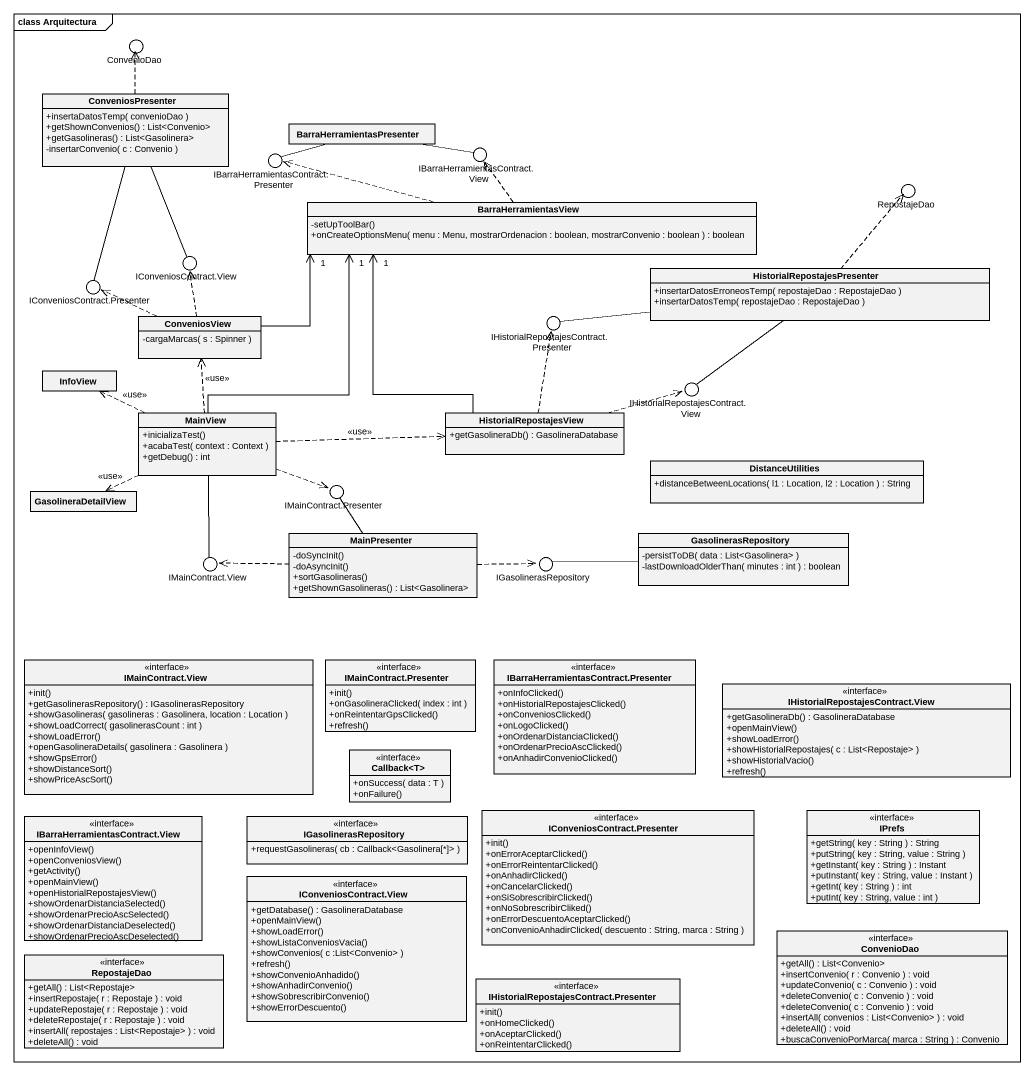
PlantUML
@startuml
mainframe class Arquitectura
allowmixing
hide circle
hide empty members
skinparam classAttributeIconSize 0
() ConvenioDao
class ConveniosPresenter {
  +insertaDatosTemp( convenioDao )
  +getShownConvenios() : List<Convenio>
  +getGasolineras() : List<Gasolinera>
  -insertarConvenio( c : Convenio )
}
class BarraHerramientasPresenter
() "IBarraHerramientasContract.Presenter" as IBarraHerramientasContract
() "IBarraHerramientasContract.View" as IBarraHerramientasContract_2
class BarraHerramientasView {
  -setUpToolBar()
  +onCreateOptionsMenu( menu : Menu, mostrarOrdenacion : boolean, mostrarConvenio : boolean ) : boolean
}
() RepostajeDao
() "IConveniosContract.Presenter" as IConveniosContract_Presenter
() "IConveniosContract.View" as IConveniosContract_View
class HistorialRepostajesPresenter {
  +insertarDatosErroneosTemp( repostajeDao : RepostajeDao )
  +insertarDatosTemp( repostajeDao : RepostajeDao )
}
class ConveniosView {
  -cargaMarcas( s : Spinner )
}
() "IHistorialRepostajesContract.Presenter" as IHistorialRepostajesContract
class InfoView
() "IHistorialRepostajesContract.View" as IHistorialRepostajesContract_2
class MainView {
  +inicializaTest()
  +acabaTest( context : Context )
  +getDebug() : int
}
class HistorialRepostajesView {
  +getGasolineraDb() : GasolineraDatabase
}
class DistanceUtilities {
  +distanceBetweenLocations( l1 : Location, l2 : Location ) : String
}
class GasolineraDetailView
() "IMainContract.Presenter" as IMainContract_Presenter
() "IMainContract.View" as IMainContract_View
class MainPresenter {
  -doSyncInit()
  -doAsyncInit()
  +sortGasolineras()
  +getShownGasolineras() : List<Gasolinera>
}
() IGasolinerasRepository
class GasolinerasRepository {
  -persistToDB( data : List<Gasolinera> )
  -lastDownloadOlderThan( minutes : int ) : boolean
}
interface "IMainContract.View" as IMainContract_View_2 {
  +init()
  +getGasolinerasRepository() : IGasolinerasRepository
  +showGasolineras( gasolineras : Gasolinera, location : Location )
  +showLoadCorrect( gasolinerasCount : int )
  +showLoadError()
  +openGasolineraDetails( gasolinera : Gasolinera )
  +showGpsError()
  +showDistanceSort()
  +showPriceAscSort()
}
interface "IMainContract.Presenter" as IMainContract_Presenter_2 {
  +init()
  +onGasolineraClicked( index : int )
  +onReintentarGpsClicked()
  +refresh()
}
interface "IBarraHerramientasContract.Presenter" as IBarraHerramientasContract_3 {
  +onInfoClicked()
  +onHistorialRepostajesClicked()
  +onConveniosClicked()
  +onLogoClicked()
  +onOrdenarDistanciaClicked()
  +onOrdenarPrecioAscClicked()
  +onAnhadirConvenioClicked()
}
interface "IHistorialRepostajesContract.View" as IHistorialRepostajesContract_3 {
  +getGasolineraDb() : GasolineraDatabase
  +openMainView()
  +showLoadError()
  +showHistorialRepostajes( c : List<Repostaje> )
  +showHistorialVacio()
  +refresh()
}
interface "Callback<T>" as Callback_T {
  +onSuccess( data : T )
  +onFailure()
}
interface "IBarraHerramientasContract.View" as IBarraHerramientasContract_4 {
  +openInfoView()
  +openConveniosView()
  +getActivity()
  +openMainView()
  +openHistorialRepostajesView()
  +showOrdenarDistanciaSelected()
  +showOrdenarPrecioAscSelected()
  +showOrdenarDistanciaDeselected()
  +showOrdenarPrecioAscDeselected()
}
interface "IGasolinerasRepository" as IGasolinerasRepository_2 {
  +requestGasolineras( cb : Callback<Gasolinera[*]> )
}
interface "IConveniosContract.Presenter" as IConveniosContract_Presenter_2 {
  +init()
  +onErrorAceptarClicked()
  +onErrorReintentarClicked()
  +onAnhadirClicked()
  +onCancelarClicked()
  +onSiSobrescribirClicked()
  +onNoSobrescribirCliked()
  +onErrorDescuentoAceptarClicked()
  +onConvenioAnhadirClicked( descuento : String, marca : String )
}
interface IPrefs {
  +getString( key : String ) : String
  +putString( key : String, value : String )
  +getInstant( key : String ) : Instant
  +putInstant( key : String, value : Instant )
  +getInt( key : String ) : int
  +putInt( key : String, value : int )
}
interface "IConveniosContract.View" as IConveniosContract_View_2 {
  +getDatabase() : GasolineraDatabase
  +openMainView()
  +showLoadError()
  +showListaConveniosVacia()
  +showConvenios( c :List<Convenio> )
  +refresh()
  +showConvenioAnhadido()
  +showAnhadirConvenio()
  +showSobrescribirConvenio()
  +showErrorDescuento()
}
interface "ConvenioDao" as ConvenioDao_2 {
  +getAll() : List<Convenio>
  +insertConvenio( r : Convenio ) : void
  +updateConvenio( c : Convenio ) : void
  +deleteConvenio( c : Convenio ) : void
  +deleteConvenio( c : Convenio ) : void
  +insertAll( convenios : List<Convenio> ) : void
  +deleteAll() : void
  +buscaConvenioPorMarca( marca : String ) : Convenio
}
interface "RepostajeDao" as RepostajeDao_2 {
  +getAll() : List<Repostaje>
  +insertRepostaje( r : Repostaje ) : void
  +updateRepostaje( r : Repostaje ) : void
  +deleteRepostaje( r : Repostaje ) : void
  +insertAll( repostajes : List<Repostaje> ) : void
  +deleteAll() : void
}
interface "IHistorialRepostajesContract.Presenter" as IHistorialRepostajesContract_4 {
  +init()
  +onHomeClicked()
  +onAceptarClicked()
  +onReintentarClicked()
}
ConveniosPresenter .up.> ConvenioDao
ConveniosPresenter -- IConveniosContract_Presenter
ConveniosPresenter -- IConveniosContract_View
BarraHerramientasPresenter -left- IBarraHerramientasContract
BarraHerramientasPresenter -right- IBarraHerramientasContract_2
BarraHerramientasView .left.> IBarraHerramientasContract
BarraHerramientasView .up.> IBarraHerramientasContract_2
HistorialRepostajesPresenter .up.> RepostajeDao
HistorialRepostajesPresenter -left- IHistorialRepostajesContract
HistorialRepostajesPresenter -- IHistorialRepostajesContract_2
ConveniosView -right-> "1" BarraHerramientasView
ConveniosView .left.> IConveniosContract_Presenter
ConveniosView .up.> IConveniosContract_View
MainView -up-> "1" BarraHerramientasView
MainView .up.> ConveniosView : <<use>>
MainView .left.> InfoView : <<use>>
MainView .right.> HistorialRepostajesView : <<use>>
MainView .left.> GasolineraDetailView : <<use>>
MainView .right.> IMainContract_Presenter
MainView -- IMainContract_View
HistorialRepostajesView -up-> "1" BarraHerramientasView
HistorialRepostajesView .up.> IHistorialRepostajesContract
HistorialRepostajesView .right.> IHistorialRepostajesContract_2
MainPresenter -up- IMainContract_Presenter
MainPresenter .left.> IMainContract_View
MainPresenter .right.> IGasolinerasRepository
GasolinerasRepository -left- IGasolinerasRepository
@enduml
